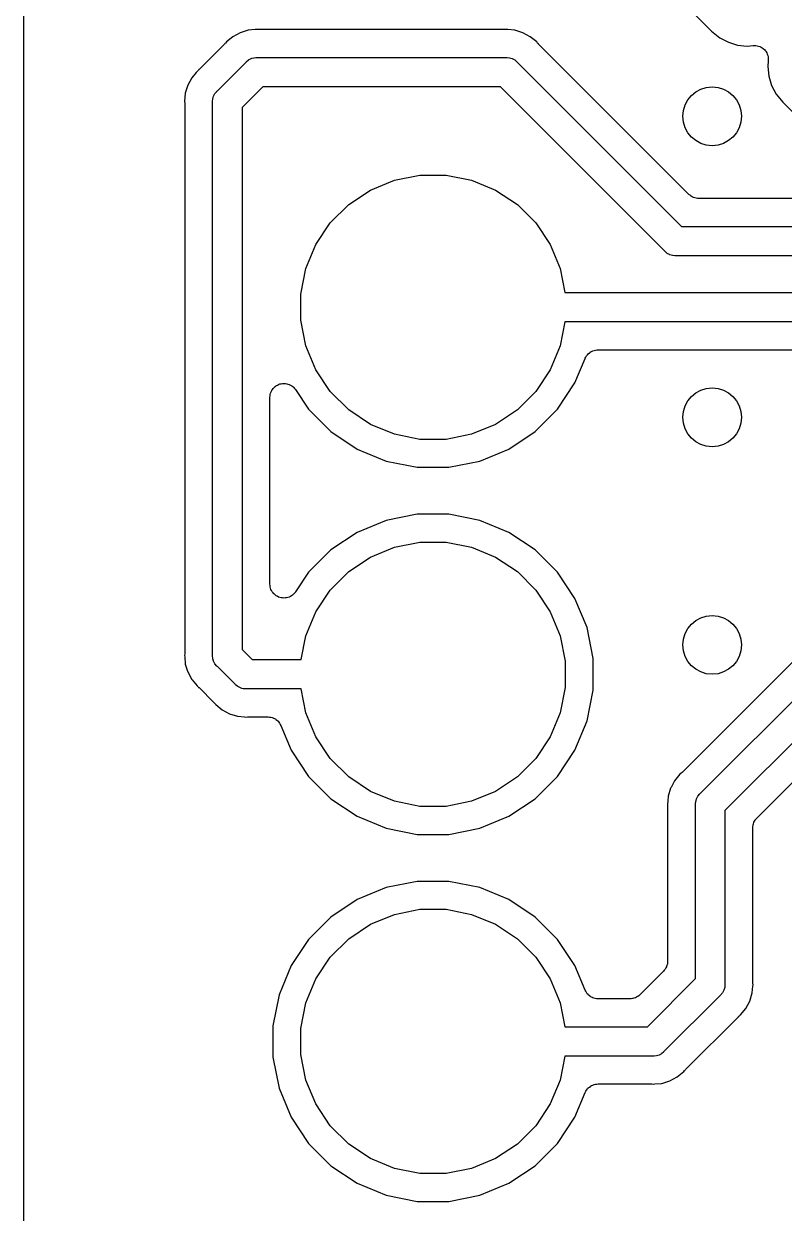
# Model space of a CAD drawing. Extents: x 100.2 to 129.8, y -164.8 to -95.2.
# Drawn here: x 100.22 to 105.39, y -126.67 to -118.57 of the extents above; entities that cross this region are included whole.
import ezdxf

# ---------------------------------------------------------------- set-up
doc = ezdxf.new("R2010")
doc.units = 0
doc.layers.add('BLACK', color=7, linetype='CONTINUOUS')

msp = doc.modelspace()

# ---------------------------------------------------------------- linework, layer by layer
at = {"layer": 'BLACK', "linetype": 'CONTINUOUS'}
for p, q in [((100.215, -154.905), (100.215, -105.095)), ((104.694, -118.418), (104.896, -118.62)), ((101.638, -118.658), (101.594, -118.694)), ((101.688, -118.631), (101.638, -118.658)), ((101.743, -118.614), (101.688, -118.631)), ((101.79, -118.61), (101.743, -118.614)), ((101.8, -118.609), (101.79, -118.61)), ((101.79, -118.61), (101.79, -118.61)), ((101.81, -118.61), (101.8, -118.609)), ((101.814, -118.61), (101.81, -118.61)), ((101.818, -118.61), (101.814, -118.61)), ((101.819, -118.61), (101.818, -118.61)), ((103.481, -118.61), (101.819, -118.61)), ((103.485, -118.61), (103.481, -118.61)), ((103.489, -118.61), (103.485, -118.61)), ((103.49, -118.61), (103.489, -118.61)), ((103.5, -118.609), (103.49, -118.61)), ((103.51, -118.61), (103.5, -118.609)), ((103.557, -118.614), (103.51, -118.61)), ((103.51, -118.61), (103.51, -118.61)), ((103.612, -118.631), (103.557, -118.614)), ((103.662, -118.658), (103.612, -118.631)), ((103.706, -118.694), (103.662, -118.658)), ((104.896, -118.62), (104.951, -118.665)), ((104.951, -118.665), (105.01, -118.696)), ((101.582, -118.708), (101.408, -118.882)), ((101.584, -118.705), (101.582, -118.708)), ((101.587, -118.702), (101.584, -118.705)), ((101.588, -118.701), (101.587, -118.702)), ((101.594, -118.694), (101.588, -118.701)), ((103.712, -118.701), (103.706, -118.694)), ((103.715, -118.704), (103.712, -118.701)), ((103.718, -118.707), (103.715, -118.704)), ((103.718, -118.708), (103.718, -118.707)), ((104.742, -119.732), (103.718, -118.708)), ((105.01, -118.696), (105.073, -118.715)), ((105.073, -118.715), (105.139, -118.722)), ((105.139, -118.722), (105.178, -118.718)), ((105.178, -118.718), (105.179, -118.718)), ((105.179, -118.718), (105.179, -118.718)), ((105.179, -118.718), (105.179, -118.718)), ((105.179, -118.718), (105.18, -118.718)), ((105.18, -118.718), (105.189, -118.718)), ((105.189, -118.718), (105.198, -118.718)), ((105.198, -118.718), (105.198, -118.718)), ((105.198, -118.718), (105.198, -118.718)), ((105.198, -118.718), (105.207, -118.72)), ((105.207, -118.72), (105.216, -118.722)), ((105.216, -118.722), (105.216, -118.722)), ((105.216, -118.722), (105.216, -118.722)), ((105.216, -118.722), (105.225, -118.725)), ((105.225, -118.725), (105.233, -118.729)), ((105.233, -118.729), (105.233, -118.729)), ((105.233, -118.729), (105.233, -118.729)), ((105.233, -118.729), (105.241, -118.734)), ((105.241, -118.734), (105.248, -118.739)), ((105.248, -118.739), (105.248, -118.739)), ((105.248, -118.739), (105.249, -118.74)), ((105.249, -118.74), (105.255, -118.746)), ((105.255, -118.746), (105.261, -118.752)), ((101.729, -118.829), (101.744, -118.816)), ((101.744, -118.816), (101.762, -118.807)), ((101.762, -118.807), (101.768, -118.805)), ((101.768, -118.805), (101.78, -118.801)), ((101.78, -118.801), (101.782, -118.801)), ((101.782, -118.801), (101.795, -118.8)), ((101.795, -118.8), (101.795, -118.8)), ((101.795, -118.8), (101.8, -118.8)), ((101.8, -118.8), (101.805, -118.8)), ((101.805, -118.8), (103.495, -118.8)), ((103.495, -118.8), (103.5, -118.8)), ((103.5, -118.8), (103.505, -118.8)), ((103.505, -118.8), (103.505, -118.8)), ((103.505, -118.8), (103.52, -118.801)), ((103.52, -118.801), (103.538, -118.807)), ((103.538, -118.807), (103.556, -118.816)), ((103.556, -118.816), (103.571, -118.829)), ((105.261, -118.752), (105.261, -118.753)), ((105.261, -118.753), (105.262, -118.753)), ((105.262, -118.753), (105.267, -118.76)), ((105.267, -118.76), (105.271, -118.768)), ((105.271, -118.768), (105.272, -118.768)), ((105.272, -118.768), (105.272, -118.768)), ((105.272, -118.768), (105.275, -118.777)), ((105.275, -118.777), (105.278, -118.785)), ((105.278, -118.785), (105.279, -118.785)), ((105.282, -118.822), (105.278, -118.861)), ((105.279, -118.785), (105.279, -118.786)), ((105.279, -118.786), (105.28, -118.794)), ((105.28, -118.794), (105.282, -118.803)), ((105.282, -118.803), (105.282, -118.804)), ((105.282, -118.804), (105.282, -118.804)), ((105.282, -118.804), (105.282, -118.813)), ((105.282, -118.813), (105.282, -118.822)), ((101.388, -118.901), (101.358, -118.938)), ((101.394, -118.894), (101.388, -118.901)), ((101.388, -118.901), (101.388, -118.901)), ((101.401, -118.888), (101.394, -118.894)), ((101.404, -118.885), (101.401, -118.888)), ((101.407, -118.882), (101.404, -118.885)), ((101.408, -118.882), (101.407, -118.882)), ((101.533, -119.026), (101.726, -118.833)), ((101.726, -118.833), (101.729, -118.829)), ((103.571, -118.829), (103.574, -118.833)), ((103.574, -118.833), (104.691, -119.95)), ((105.278, -118.861), (105.285, -118.927)), ((101.331, -118.988), (101.314, -119.043)), ((101.358, -118.938), (101.331, -118.988)), ((105.285, -118.927), (105.304, -118.99)), ((101.314, -119.043), (101.309, -119.1)), ((101.501, -119.08), (101.507, -119.062)), ((101.507, -119.062), (101.516, -119.044)), ((101.516, -119.044), (101.526, -119.033)), ((101.526, -119.033), (101.529, -119.029)), ((101.529, -119.029), (101.533, -119.026)), ((101.841, -119), (101.7, -119.141)), ((103.459, -119), (101.841, -119)), ((104.576, -120.117), (103.459, -119)), ((105.304, -118.99), (105.335, -119.049)), ((105.335, -119.049), (105.38, -119.104)), ((101.309, -119.1), (101.31, -119.11)), ((101.31, -119.11), (101.31, -119.111)), ((101.31, -119.111), (101.31, -119.115)), ((101.31, -119.115), (101.31, -119.119)), ((101.31, -119.119), (101.31, -122.854)), ((101.5, -119.1), (101.501, -119.08)), ((101.5, -119.105), (101.5, -119.1)), ((101.5, -122.868), (101.5, -119.105)), ((101.7, -119.141), (101.7, -122.831)), ((105.38, -119.104), (105.582, -119.306)), ((102.574, -119.702), (102.737, -119.635)), ((102.737, -119.635), (102.911, -119.6)), ((102.911, -119.6), (103.089, -119.6)), ((103.089, -119.6), (103.263, -119.635)), ((103.263, -119.635), (103.426, -119.702)), ((102.426, -119.801), (102.574, -119.702)), ((103.426, -119.702), (103.574, -119.801)), ((104.749, -119.738), (104.742, -119.732)), ((104.756, -119.743), (104.749, -119.738)), ((104.756, -119.744), (104.756, -119.743)), ((104.757, -119.744), (104.756, -119.744)), ((104.764, -119.748), (104.757, -119.744)), ((104.772, -119.752), (104.764, -119.748)), ((104.773, -119.752), (104.772, -119.752)), ((104.773, -119.753), (104.773, -119.752)), ((104.781, -119.755), (104.773, -119.753)), ((104.79, -119.758), (104.781, -119.755)), ((104.791, -119.758), (104.79, -119.758)), ((104.79, -119.758), (104.79, -119.758)), ((104.799, -119.759), (104.791, -119.758)), ((104.808, -119.76), (104.799, -119.759)), ((104.809, -119.76), (104.808, -119.76)), ((106.121, -119.76), (104.809, -119.76)), ((104.809, -119.76), (104.809, -119.76)), ((104.809, -119.76), (104.809, -119.76)), ((104.809, -119.76), (104.809, -119.76)), ((102.301, -119.926), (102.426, -119.801)), ((103.574, -119.801), (103.699, -119.926)), ((102.202, -120.074), (102.301, -119.926)), ((103.699, -119.926), (103.798, -120.074)), ((104.691, -119.95), (106.494, -119.95)), ((102.135, -120.237), (102.202, -120.074)), ((103.798, -120.074), (103.865, -120.237)), ((104.579, -120.121), (104.576, -120.117)), ((104.594, -120.134), (104.579, -120.121)), ((104.609, -120.142), (104.594, -120.134)), ((104.612, -120.143), (104.609, -120.142)), ((104.63, -120.149), (104.612, -120.143)), ((104.632, -120.149), (104.63, -120.149)), ((104.645, -120.15), (104.632, -120.149)), ((104.65, -120.15), (104.645, -120.15)), ((104.645, -120.15), (104.645, -120.15)), ((104.655, -120.15), (104.65, -120.15)), ((106.457, -120.15), (104.655, -120.15)), ((102.1, -120.411), (102.135, -120.237)), ((103.865, -120.237), (103.898, -120.4)), ((102.1, -120.589), (102.1, -120.411)), ((103.898, -120.4), (106.392, -120.4)), ((102.135, -120.763), (102.1, -120.589)), ((103.898, -120.6), (103.865, -120.763)), ((106.355, -120.6), (103.898, -120.6)), ((102.202, -120.926), (102.135, -120.763)), ((103.865, -120.763), (103.798, -120.926)), ((103.966, -121.016), (104.035, -120.849)), ((104.035, -120.849), (104.036, -120.848)), ((104.036, -120.847), (104.04, -120.84)), ((104.036, -120.848), (104.036, -120.847)), ((104.036, -120.848), (104.036, -120.848)), ((104.036, -120.848), (104.036, -120.848)), ((104.04, -120.84), (104.044, -120.832)), ((104.044, -120.832), (104.045, -120.832)), ((104.045, -120.831), (104.051, -120.824)), ((104.045, -120.832), (104.045, -120.831)), ((104.051, -120.824), (104.056, -120.818)), ((104.056, -120.818), (104.057, -120.817)), ((104.057, -120.817), (104.064, -120.811)), ((104.057, -120.817), (104.057, -120.817)), ((104.064, -120.811), (104.071, -120.806)), ((104.071, -120.805), (104.079, -120.801)), ((104.071, -120.806), (104.071, -120.805)), ((104.071, -120.806), (104.071, -120.806)), ((104.079, -120.801), (104.087, -120.797)), ((104.087, -120.797), (104.087, -120.797)), ((104.087, -120.797), (104.088, -120.797)), ((104.088, -120.797), (104.096, -120.794)), ((104.096, -120.794), (104.105, -120.792)), ((104.105, -120.792), (104.105, -120.792)), ((104.105, -120.792), (104.106, -120.792)), ((104.106, -120.792), (104.114, -120.791)), ((104.114, -120.791), (104.123, -120.79)), ((104.123, -120.79), (106.237, -120.79)), ((102.301, -121.074), (102.202, -120.926)), ((103.798, -120.926), (103.699, -121.074)), ((101.891, -121.103), (101.892, -121.094)), ((101.892, -121.094), (101.895, -121.085)), ((101.892, -121.094), (101.892, -121.094)), ((101.892, -121.094), (101.892, -121.094)), ((101.895, -121.085), (101.898, -121.077)), ((101.898, -121.076), (101.902, -121.068)), ((101.898, -121.077), (101.898, -121.076)), ((101.898, -121.077), (101.898, -121.077)), ((101.902, -121.068), (101.906, -121.06)), ((101.906, -121.06), (101.907, -121.06)), ((101.907, -121.06), (101.913, -121.053)), ((101.907, -121.06), (101.907, -121.06)), ((101.913, -121.053), (101.918, -121.046)), ((101.918, -121.046), (101.918, -121.046)), ((101.918, -121.046), (101.919, -121.046)), ((101.919, -121.046), (101.926, -121.04)), ((101.926, -121.04), (101.933, -121.035)), ((101.933, -121.034), (101.941, -121.03)), ((101.933, -121.035), (101.933, -121.034)), ((101.933, -121.034), (101.933, -121.034)), ((101.941, -121.03), (101.949, -121.026)), ((101.949, -121.026), (101.958, -121.023)), ((101.949, -121.026), (101.949, -121.026)), ((101.949, -121.026), (101.949, -121.026)), ((101.958, -121.023), (101.967, -121.021)), ((101.967, -121.021), (101.976, -121.02)), ((101.967, -121.021), (101.967, -121.021)), ((101.967, -121.021), (101.967, -121.021)), ((101.976, -121.02), (101.985, -121.019)), ((101.985, -121.019), (101.986, -121.019)), ((101.986, -121.019), (101.986, -121.019)), ((101.986, -121.019), (101.995, -121.02)), ((101.995, -121.02), (102.004, -121.021)), ((102.004, -121.021), (102.004, -121.021)), ((102.004, -121.021), (102.004, -121.021)), ((102.004, -121.021), (102.013, -121.024)), ((102.013, -121.024), (102.022, -121.026)), ((102.022, -121.026), (102.022, -121.026)), ((102.022, -121.026), (102.022, -121.026)), ((102.022, -121.026), (102.03, -121.031)), ((102.03, -121.031), (102.038, -121.035)), ((102.038, -121.035), (102.038, -121.035)), ((102.038, -121.035), (102.038, -121.035)), ((102.038, -121.035), (102.045, -121.041)), ((102.045, -121.041), (102.052, -121.047)), ((102.052, -121.047), (102.052, -121.047)), ((102.052, -121.047), (102.052, -121.047)), ((102.052, -121.047), (102.058, -121.054)), ((102.058, -121.054), (102.064, -121.061)), ((102.064, -121.061), (102.153, -121.195)), ((102.426, -121.199), (102.301, -121.074)), ((103.699, -121.074), (103.574, -121.199)), ((103.847, -121.195), (103.966, -121.016)), ((101.89, -121.113), (101.891, -121.103)), ((101.89, -121.114), (101.89, -121.113)), ((101.89, -121.113), (101.89, -121.113)), ((101.89, -121.113), (101.89, -121.113)), ((101.89, -121.113), (101.89, -121.113)), ((101.89, -122.386), (101.89, -121.114)), ((102.153, -121.195), (102.305, -121.347)), ((102.574, -121.298), (102.426, -121.199)), ((103.574, -121.199), (103.426, -121.298)), ((103.695, -121.347), (103.847, -121.195)), ((102.737, -121.365), (102.574, -121.298)), ((103.426, -121.298), (103.263, -121.365)), ((102.305, -121.347), (102.484, -121.466)), ((102.911, -121.4), (102.737, -121.365)), ((103.089, -121.4), (102.911, -121.4)), ((103.263, -121.365), (103.089, -121.4)), ((103.516, -121.466), (103.695, -121.347)), ((102.484, -121.466), (102.682, -121.548)), ((103.318, -121.548), (103.516, -121.466)), ((102.682, -121.548), (102.893, -121.59)), ((103.107, -121.59), (103.318, -121.548)), ((106.858, -121.505), (104.695, -123.668)), ((104.819, -123.812), (107.06, -121.571)), ((102.893, -121.59), (103.107, -121.59)), ((107.176, -121.739), (104.986, -123.928)), ((102.682, -121.952), (102.484, -122.034)), ((102.893, -121.91), (102.682, -121.952)), ((103.107, -121.91), (102.893, -121.91)), ((103.318, -121.952), (103.107, -121.91)), ((103.516, -122.034), (103.318, -121.952)), ((102.484, -122.034), (102.305, -122.153)), ((103.695, -122.153), (103.516, -122.034)), ((102.574, -122.202), (102.737, -122.135)), ((102.737, -122.135), (102.911, -122.1)), ((102.911, -122.1), (103.089, -122.1)), ((103.089, -122.1), (103.263, -122.135)), ((103.263, -122.135), (103.426, -122.202)), ((102.305, -122.153), (102.153, -122.305)), ((102.426, -122.301), (102.574, -122.202)), ((103.426, -122.202), (103.574, -122.301)), ((103.847, -122.305), (103.695, -122.153)), ((102.153, -122.305), (102.064, -122.439)), ((102.301, -122.426), (102.426, -122.301)), ((103.574, -122.301), (103.699, -122.426)), ((103.966, -122.484), (103.847, -122.305)), ((101.891, -122.395), (101.89, -122.386)), ((101.892, -122.404), (101.891, -122.395)), ((101.892, -122.405), (101.892, -122.404)), ((101.892, -122.404), (101.892, -122.404)), ((101.895, -122.413), (101.892, -122.405)), ((101.897, -122.422), (101.895, -122.413)), ((101.901, -122.43), (101.897, -122.422)), ((101.897, -122.422), (101.897, -122.422)), ((101.897, -122.422), (101.897, -122.422)), ((101.906, -122.438), (101.901, -122.43)), ((101.906, -122.439), (101.906, -122.438)), ((101.912, -122.446), (101.906, -122.439)), ((101.906, -122.439), (101.906, -122.439)), ((101.917, -122.453), (101.912, -122.446)), ((101.918, -122.453), (101.917, -122.453)), ((101.925, -122.459), (101.918, -122.453)), ((101.918, -122.453), (101.918, -122.453)), ((101.932, -122.465), (101.925, -122.459)), ((101.94, -122.469), (101.932, -122.465)), ((101.932, -122.465), (101.932, -122.465)), ((101.932, -122.465), (101.932, -122.465)), ((101.948, -122.474), (101.94, -122.469)), ((102.029, -122.47), (102.021, -122.474)), ((102.037, -122.466), (102.029, -122.47)), ((102.044, -122.46), (102.037, -122.466)), ((102.037, -122.466), (102.037, -122.466)), ((102.037, -122.466), (102.037, -122.466)), ((102.051, -122.454), (102.044, -122.46)), ((102.057, -122.447), (102.051, -122.454)), ((102.051, -122.454), (102.051, -122.454)), ((102.051, -122.454), (102.051, -122.454)), ((102.063, -122.44), (102.057, -122.447)), ((102.064, -122.439), (102.063, -122.44)), ((102.063, -122.44), (102.063, -122.44)), ((102.063, -122.44), (102.063, -122.44)), ((102.063, -122.44), (102.063, -122.44)), ((102.202, -122.574), (102.301, -122.426)), ((103.699, -122.426), (103.798, -122.574)), ((101.957, -122.476), (101.948, -122.474)), ((101.948, -122.474), (101.948, -122.474)), ((101.948, -122.474), (101.948, -122.474)), ((101.966, -122.479), (101.957, -122.476)), ((101.975, -122.48), (101.966, -122.479)), ((101.966, -122.479), (101.966, -122.479)), ((101.966, -122.479), (101.966, -122.479)), ((101.984, -122.481), (101.975, -122.48)), ((101.993, -122.48), (101.984, -122.481)), ((101.984, -122.481), (101.984, -122.481)), ((101.984, -122.481), (101.984, -122.481)), ((102.003, -122.479), (101.993, -122.48)), ((102.011, -122.477), (102.003, -122.479)), ((102.003, -122.479), (102.003, -122.479)), ((102.003, -122.479), (102.003, -122.479)), ((102.02, -122.474), (102.011, -122.477)), ((102.021, -122.474), (102.02, -122.474)), ((102.02, -122.474), (102.02, -122.474)), ((104.048, -122.682), (103.966, -122.484)), ((102.135, -122.737), (102.202, -122.574)), ((103.798, -122.574), (103.865, -122.737)), ((104.09, -122.893), (104.048, -122.682)), ((102.102, -122.9), (102.135, -122.737)), ((103.865, -122.737), (103.9, -122.911)), ((101.31, -122.863), (101.309, -122.873)), ((101.309, -122.873), (101.31, -122.882)), ((101.31, -122.854), (101.31, -122.855)), ((101.31, -122.855), (101.31, -122.859)), ((101.31, -122.859), (101.31, -122.863)), ((101.5, -122.873), (101.5, -122.868)), ((101.5, -122.878), (101.5, -122.873)), ((101.7, -122.831), (101.769, -122.9)), ((101.31, -122.882), (101.31, -122.882)), ((101.31, -122.882), (101.314, -122.93)), ((101.314, -122.93), (101.327, -122.972)), ((101.501, -122.888), (101.5, -122.878)), ((101.5, -122.878), (101.5, -122.878)), ((101.501, -122.892), (101.501, -122.888)), ((101.502, -122.894), (101.501, -122.892)), ((101.507, -122.911), (101.502, -122.894)), ((101.516, -122.929), (101.507, -122.911)), ((101.529, -122.944), (101.516, -122.929)), ((101.533, -122.947), (101.529, -122.944)), ((101.653, -123.067), (101.533, -122.947)), ((101.769, -122.9), (102.102, -122.9)), ((103.9, -122.911), (103.9, -123.089)), ((104.09, -123.107), (104.09, -122.893)), ((101.327, -122.972), (101.327, -122.972)), ((101.327, -122.972), (101.331, -122.984)), ((101.331, -122.984), (101.358, -123.035)), ((101.358, -123.035), (101.361, -123.038)), ((101.361, -123.038), (101.361, -123.038)), ((101.361, -123.038), (101.394, -123.079)), ((101.394, -123.079), (101.401, -123.085)), ((101.401, -123.085), (101.402, -123.086)), ((101.402, -123.086), (101.405, -123.089)), ((101.405, -123.089), (101.408, -123.091)), ((101.408, -123.091), (101.509, -123.192)), ((101.656, -123.071), (101.653, -123.067)), ((101.671, -123.084), (101.656, -123.071)), ((101.689, -123.093), (101.671, -123.084)), ((101.699, -123.096), (101.689, -123.093)), ((101.708, -123.099), (101.699, -123.096)), ((101.711, -123.099), (101.708, -123.099)), ((101.722, -123.1), (101.711, -123.099)), ((101.727, -123.1), (101.722, -123.1)), ((101.722, -123.1), (101.722, -123.1)), ((101.732, -123.1), (101.727, -123.1)), ((102.102, -123.1), (101.732, -123.1)), ((102.135, -123.263), (102.102, -123.1)), ((103.9, -123.089), (103.865, -123.263)), ((104.048, -123.318), (104.09, -123.107)), ((101.509, -123.192), (101.51, -123.193)), ((101.51, -123.193), (101.512, -123.196)), ((101.512, -123.196), (101.515, -123.199)), ((101.515, -123.199), (101.521, -123.206)), ((101.521, -123.206), (101.565, -123.242)), ((101.565, -123.242), (101.616, -123.269)), ((101.616, -123.269), (101.67, -123.286)), ((102.202, -123.426), (102.135, -123.263)), ((103.865, -123.263), (103.798, -123.426)), ((101.67, -123.286), (101.718, -123.29)), ((101.718, -123.29), (101.718, -123.29)), ((101.718, -123.29), (101.727, -123.291)), ((101.727, -123.291), (101.737, -123.29)), ((101.737, -123.29), (101.738, -123.29)), ((101.738, -123.29), (101.742, -123.29)), ((101.742, -123.29), (101.746, -123.29)), ((101.746, -123.29), (101.877, -123.29)), ((101.877, -123.29), (101.877, -123.29)), ((101.877, -123.29), (101.877, -123.29)), ((101.877, -123.29), (101.877, -123.29)), ((101.877, -123.29), (101.878, -123.29)), ((101.878, -123.29), (101.887, -123.291)), ((101.887, -123.291), (101.896, -123.292)), ((101.896, -123.292), (101.896, -123.292)), ((101.896, -123.292), (101.897, -123.292)), ((101.897, -123.292), (101.905, -123.295)), ((101.905, -123.295), (101.913, -123.297)), ((101.913, -123.297), (101.914, -123.298)), ((101.914, -123.298), (101.914, -123.298)), ((101.914, -123.298), (101.922, -123.302)), ((101.922, -123.302), (101.93, -123.306)), ((101.93, -123.306), (101.93, -123.306)), ((101.93, -123.306), (101.931, -123.307)), ((101.931, -123.307), (101.937, -123.312)), ((101.937, -123.312), (101.944, -123.318)), ((101.944, -123.318), (101.944, -123.318)), ((101.944, -123.318), (101.945, -123.319)), ((101.945, -123.319), (101.95, -123.325)), ((101.95, -123.325), (101.956, -123.332)), ((101.956, -123.332), (101.956, -123.333)), ((101.956, -123.333), (101.956, -123.333)), ((101.956, -123.333), (101.96, -123.341)), ((101.96, -123.341), (101.965, -123.349)), ((101.965, -123.349), (102.034, -123.516)), ((103.966, -123.516), (104.048, -123.318)), ((102.301, -123.574), (102.202, -123.426)), ((103.798, -123.426), (103.699, -123.574)), ((105.204, -123.979), (105.741, -123.442)), ((102.034, -123.516), (102.153, -123.695)), ((103.847, -123.695), (103.966, -123.516)), ((102.426, -123.699), (102.301, -123.574)), ((103.699, -123.574), (103.574, -123.699)), ((104.68, -123.68), (104.653, -123.714)), ((104.688, -123.674), (104.68, -123.68)), ((104.691, -123.671), (104.688, -123.674)), ((104.694, -123.669), (104.691, -123.671)), ((104.695, -123.668), (104.694, -123.669)), ((102.153, -123.695), (102.305, -123.847)), ((102.574, -123.798), (102.426, -123.699)), ((103.574, -123.699), (103.426, -123.798)), ((103.695, -123.847), (103.847, -123.695)), ((104.644, -123.725), (104.62, -123.77)), ((104.653, -123.714), (104.644, -123.725)), ((104.653, -123.714), (104.653, -123.714)), ((102.305, -123.847), (102.484, -123.966)), ((102.737, -123.865), (102.574, -123.798)), ((103.426, -123.798), (103.263, -123.865)), ((103.516, -123.966), (103.695, -123.847)), ((104.601, -123.83), (104.597, -123.862)), ((104.617, -123.775), (104.601, -123.83)), ((104.62, -123.77), (104.617, -123.775)), ((104.62, -123.77), (104.62, -123.77)), ((104.79, -123.86), (104.794, -123.848)), ((104.794, -123.848), (104.803, -123.831)), ((104.803, -123.831), (104.815, -123.815)), ((104.815, -123.815), (104.819, -123.812)), ((102.911, -123.9), (102.737, -123.865)), ((103.089, -123.9), (102.911, -123.9)), ((103.263, -123.865), (103.089, -123.9)), ((104.597, -123.862), (104.595, -123.886)), ((104.595, -123.886), (104.596, -123.896)), ((104.596, -123.896), (104.596, -123.897)), ((104.596, -123.897), (104.596, -123.901)), ((104.596, -123.901), (104.596, -123.905)), ((104.596, -123.905), (104.596, -124.954)), ((104.786, -123.881), (104.788, -123.867)), ((104.786, -123.886), (104.786, -123.881)), ((104.786, -123.881), (104.786, -123.881)), ((104.786, -123.891), (104.786, -123.886)), ((104.786, -125.072), (104.786, -123.891)), ((104.788, -123.867), (104.79, -123.86)), ((104.788, -123.867), (104.788, -123.867)), ((104.986, -123.928), (104.986, -125.109)), ((102.484, -123.966), (102.682, -124.048)), ((103.318, -124.048), (103.516, -123.966)), ((105.181, -124.018), (105.184, -124.009)), ((105.184, -124.008), (105.188, -124.001)), ((105.184, -124.009), (105.184, -124.008)), ((105.184, -124.009), (105.184, -124.009)), ((105.188, -124.001), (105.192, -123.993)), ((105.192, -123.993), (105.193, -123.993)), ((105.193, -123.992), (105.199, -123.985)), ((105.193, -123.993), (105.193, -123.992)), ((105.199, -123.985), (105.204, -123.979)), ((102.682, -124.048), (102.893, -124.09)), ((102.893, -124.09), (103.107, -124.09)), ((103.107, -124.09), (103.318, -124.048)), ((105.176, -124.045), (105.177, -124.036)), ((105.176, -124.046), (105.176, -124.045)), ((105.176, -125.095), (105.176, -124.046)), ((105.176, -124.046), (105.176, -124.046)), ((105.176, -124.046), (105.176, -124.046)), ((105.176, -124.046), (105.176, -124.046)), ((105.177, -124.036), (105.178, -124.027)), ((105.178, -124.026), (105.181, -124.018)), ((105.178, -124.027), (105.178, -124.026)), ((105.178, -124.027), (105.178, -124.027)), ((102.893, -124.41), (102.682, -124.452)), ((103.107, -124.41), (102.893, -124.41)), ((103.318, -124.452), (103.107, -124.41)), ((102.682, -124.452), (102.484, -124.534)), ((103.516, -124.534), (103.318, -124.452)), ((102.484, -124.534), (102.305, -124.653)), ((103.695, -124.653), (103.516, -124.534)), ((102.305, -124.653), (102.153, -124.805)), ((102.574, -124.702), (102.737, -124.635)), ((102.737, -124.635), (102.911, -124.6)), ((102.911, -124.6), (103.089, -124.6)), ((103.089, -124.6), (103.263, -124.635)), ((103.263, -124.635), (103.426, -124.702)), ((103.847, -124.805), (103.695, -124.653)), ((102.426, -124.801), (102.574, -124.702)), ((103.426, -124.702), (103.574, -124.801)), ((102.153, -124.805), (102.034, -124.984)), ((102.301, -124.926), (102.426, -124.801)), ((103.574, -124.801), (103.699, -124.926)), ((103.966, -124.984), (103.847, -124.805)), ((102.202, -125.074), (102.301, -124.926)), ((103.699, -124.926), (103.798, -125.074)), ((104.592, -124.982), (104.589, -124.991)), ((104.594, -124.974), (104.592, -124.982)), ((104.595, -124.973), (104.594, -124.973)), ((104.594, -124.973), (104.594, -124.974)), ((104.596, -124.955), (104.595, -124.964)), ((104.595, -124.964), (104.595, -124.973)), ((104.596, -124.954), (104.596, -124.954)), ((104.596, -124.954), (104.596, -124.954)), ((104.596, -124.954), (104.596, -124.954)), ((104.596, -124.954), (104.596, -124.955)), ((102.034, -124.984), (101.952, -125.182)), ((104.035, -125.151), (103.966, -124.984)), ((104.569, -125.021), (104.408, -125.182)), ((104.574, -125.015), (104.569, -125.021)), ((104.58, -125.008), (104.574, -125.015)), ((104.584, -124.999), (104.58, -125.007)), ((104.58, -125.007), (104.58, -125.007)), ((104.58, -125.007), (104.58, -125.008)), ((104.589, -124.992), (104.584, -124.999)), ((104.589, -124.991), (104.589, -124.991)), ((104.589, -124.991), (104.589, -124.992)), ((102.135, -125.237), (102.202, -125.074)), ((103.798, -125.074), (103.865, -125.237)), ((104.459, -125.4), (104.786, -125.072)), ((104.985, -125.133), (104.979, -125.152)), ((104.986, -125.119), (104.985, -125.133)), ((104.986, -125.109), (104.987, -125.114)), ((104.987, -125.114), (104.986, -125.118)), ((104.986, -125.118), (104.986, -125.119)), ((105.172, -125.17), (105.177, -125.123)), ((105.177, -125.099), (105.176, -125.095)), ((105.177, -125.103), (105.177, -125.099)), ((105.177, -125.104), (105.177, -125.103)), ((105.178, -125.114), (105.177, -125.104)), ((105.177, -125.123), (105.178, -125.114)), ((105.177, -125.123), (105.177, -125.123)), ((101.952, -125.182), (101.91, -125.393)), ((104.04, -125.159), (104.035, -125.151)), ((104.044, -125.167), (104.04, -125.159)), ((104.044, -125.168), (104.044, -125.167)), ((104.044, -125.167), (104.044, -125.167)), ((104.05, -125.175), (104.044, -125.168)), ((104.055, -125.181), (104.05, -125.175)), ((104.056, -125.182), (104.055, -125.181)), ((104.063, -125.188), (104.056, -125.182)), ((104.056, -125.182), (104.056, -125.182)), ((104.069, -125.193), (104.063, -125.188)), ((104.07, -125.194), (104.069, -125.193)), ((104.078, -125.198), (104.07, -125.194)), ((104.07, -125.194), (104.07, -125.194)), ((104.086, -125.202), (104.078, -125.198)), ((104.087, -125.203), (104.086, -125.202)), ((104.086, -125.202), (104.086, -125.202)), ((104.095, -125.205), (104.087, -125.203)), ((104.103, -125.208), (104.095, -125.205)), ((104.104, -125.208), (104.103, -125.208)), ((104.113, -125.209), (104.104, -125.208)), ((104.104, -125.208), (104.104, -125.208)), ((104.122, -125.21), (104.113, -125.209)), ((104.123, -125.21), (104.122, -125.21)), ((104.341, -125.21), (104.123, -125.21)), ((104.123, -125.21), (104.123, -125.21)), ((104.123, -125.21), (104.123, -125.21)), ((104.123, -125.21), (104.123, -125.21)), ((104.349, -125.209), (104.341, -125.21)), ((104.358, -125.208), (104.349, -125.209)), ((104.359, -125.208), (104.358, -125.208)), ((104.358, -125.208), (104.358, -125.208)), ((104.367, -125.206), (104.359, -125.208)), ((104.376, -125.203), (104.367, -125.206)), ((104.377, -125.203), (104.376, -125.203)), ((104.376, -125.203), (104.376, -125.203)), ((104.384, -125.199), (104.377, -125.203)), ((104.392, -125.195), (104.384, -125.199)), ((104.393, -125.194), (104.392, -125.195)), ((104.4, -125.189), (104.393, -125.194)), ((104.393, -125.194), (104.393, -125.194)), ((104.407, -125.183), (104.4, -125.189)), ((104.408, -125.182), (104.407, -125.182)), ((104.407, -125.182), (104.407, -125.182)), ((104.407, -125.182), (104.407, -125.182)), ((104.407, -125.182), (104.407, -125.183)), ((104.954, -125.188), (104.574, -125.567)), ((104.957, -125.185), (104.954, -125.188)), ((104.961, -125.181), (104.957, -125.185)), ((104.964, -125.177), (104.961, -125.181)), ((104.961, -125.181), (104.961, -125.181)), ((104.97, -125.169), (104.964, -125.177)), ((104.979, -125.152), (104.97, -125.169)), ((105.129, -125.275), (105.156, -125.225)), ((105.156, -125.225), (105.172, -125.17)), ((102.1, -125.411), (102.135, -125.237)), ((103.865, -125.237), (103.898, -125.4)), ((105.092, -125.32), (105.129, -125.275)), ((104.718, -125.692), (105.078, -125.332)), ((105.078, -125.332), (105.079, -125.331)), ((105.079, -125.331), (105.082, -125.329)), ((105.082, -125.329), (105.085, -125.326)), ((105.085, -125.326), (105.092, -125.32)), ((101.91, -125.393), (101.91, -125.607)), ((102.1, -125.589), (102.1, -125.411)), ((103.898, -125.4), (104.459, -125.4)), ((101.91, -125.607), (101.952, -125.818)), ((102.135, -125.763), (102.1, -125.589)), ((103.898, -125.6), (103.865, -125.763)), ((104.495, -125.6), (103.898, -125.6)), ((104.5, -125.6), (104.495, -125.6)), ((104.505, -125.6), (104.5, -125.6)), ((104.52, -125.599), (104.505, -125.6)), ((104.505, -125.6), (104.505, -125.6)), ((104.538, -125.593), (104.52, -125.599)), ((104.556, -125.584), (104.538, -125.593)), ((104.571, -125.571), (104.556, -125.584)), ((104.574, -125.567), (104.571, -125.571)), ((104.662, -125.742), (104.706, -125.706)), ((104.706, -125.706), (104.712, -125.699)), ((104.712, -125.699), (104.713, -125.698)), ((104.713, -125.698), (104.716, -125.695)), ((104.716, -125.695), (104.718, -125.692)), ((102.202, -125.926), (102.135, -125.763)), ((103.865, -125.763), (103.798, -125.926)), ((104.096, -125.794), (104.105, -125.792)), ((104.105, -125.792), (104.105, -125.792)), ((104.105, -125.792), (104.106, -125.792)), ((104.106, -125.792), (104.114, -125.791)), ((104.114, -125.791), (104.123, -125.79)), ((104.123, -125.79), (104.481, -125.79)), ((104.481, -125.79), (104.482, -125.79)), ((104.482, -125.79), (104.486, -125.79)), ((104.486, -125.79), (104.49, -125.79)), ((104.49, -125.79), (104.5, -125.791)), ((104.5, -125.791), (104.51, -125.79)), ((104.51, -125.79), (104.557, -125.786)), ((104.51, -125.79), (104.51, -125.79)), ((104.557, -125.786), (104.612, -125.769)), ((104.612, -125.769), (104.662, -125.742)), ((101.952, -125.818), (102.034, -126.016)), ((103.966, -126.016), (104.035, -125.849)), ((104.035, -125.849), (104.036, -125.848)), ((104.036, -125.847), (104.04, -125.84)), ((104.036, -125.848), (104.036, -125.847)), ((104.036, -125.848), (104.036, -125.848)), ((104.036, -125.848), (104.036, -125.848)), ((104.04, -125.84), (104.044, -125.832)), ((104.044, -125.832), (104.045, -125.832)), ((104.045, -125.831), (104.051, -125.824)), ((104.045, -125.832), (104.045, -125.831)), ((104.051, -125.824), (104.056, -125.818)), ((104.056, -125.818), (104.057, -125.817)), ((104.057, -125.817), (104.064, -125.811)), ((104.057, -125.817), (104.057, -125.817)), ((104.064, -125.811), (104.071, -125.806)), ((104.071, -125.805), (104.079, -125.801)), ((104.071, -125.806), (104.071, -125.805)), ((104.071, -125.806), (104.071, -125.806)), ((104.079, -125.801), (104.087, -125.797)), ((104.087, -125.797), (104.087, -125.797)), ((104.087, -125.797), (104.088, -125.797)), ((104.088, -125.797), (104.096, -125.794)), ((102.301, -126.074), (102.202, -125.926)), ((103.798, -125.926), (103.699, -126.074)), ((102.034, -126.016), (102.153, -126.195)), ((103.847, -126.195), (103.966, -126.016)), ((102.426, -126.199), (102.301, -126.074)), ((103.699, -126.074), (103.574, -126.199)), ((102.153, -126.195), (102.305, -126.347)), ((103.695, -126.347), (103.847, -126.195)), ((102.574, -126.298), (102.426, -126.199)), ((103.574, -126.199), (103.426, -126.298)), ((102.305, -126.347), (102.484, -126.466)), ((102.737, -126.365), (102.574, -126.298)), ((103.426, -126.298), (103.263, -126.365)), ((103.516, -126.466), (103.695, -126.347)), ((102.911, -126.4), (102.737, -126.365)), ((103.089, -126.4), (102.911, -126.4)), ((103.263, -126.365), (103.089, -126.4)), ((102.484, -126.466), (102.682, -126.548)), ((103.318, -126.548), (103.516, -126.466)), ((102.682, -126.548), (102.893, -126.59)), ((102.893, -126.59), (103.107, -126.59)), ((103.107, -126.59), (103.318, -126.548))]:
    msp.add_line(p, q, dxfattribs=at)
at = {"layer": 'BLACK'}
for centre in [(104.9, -119.2), (104.9, -121.25), (104.9, -122.8)]:
    msp.add_circle(centre, 0.2, dxfattribs=at)

doc.saveas('drawing.dxf')
